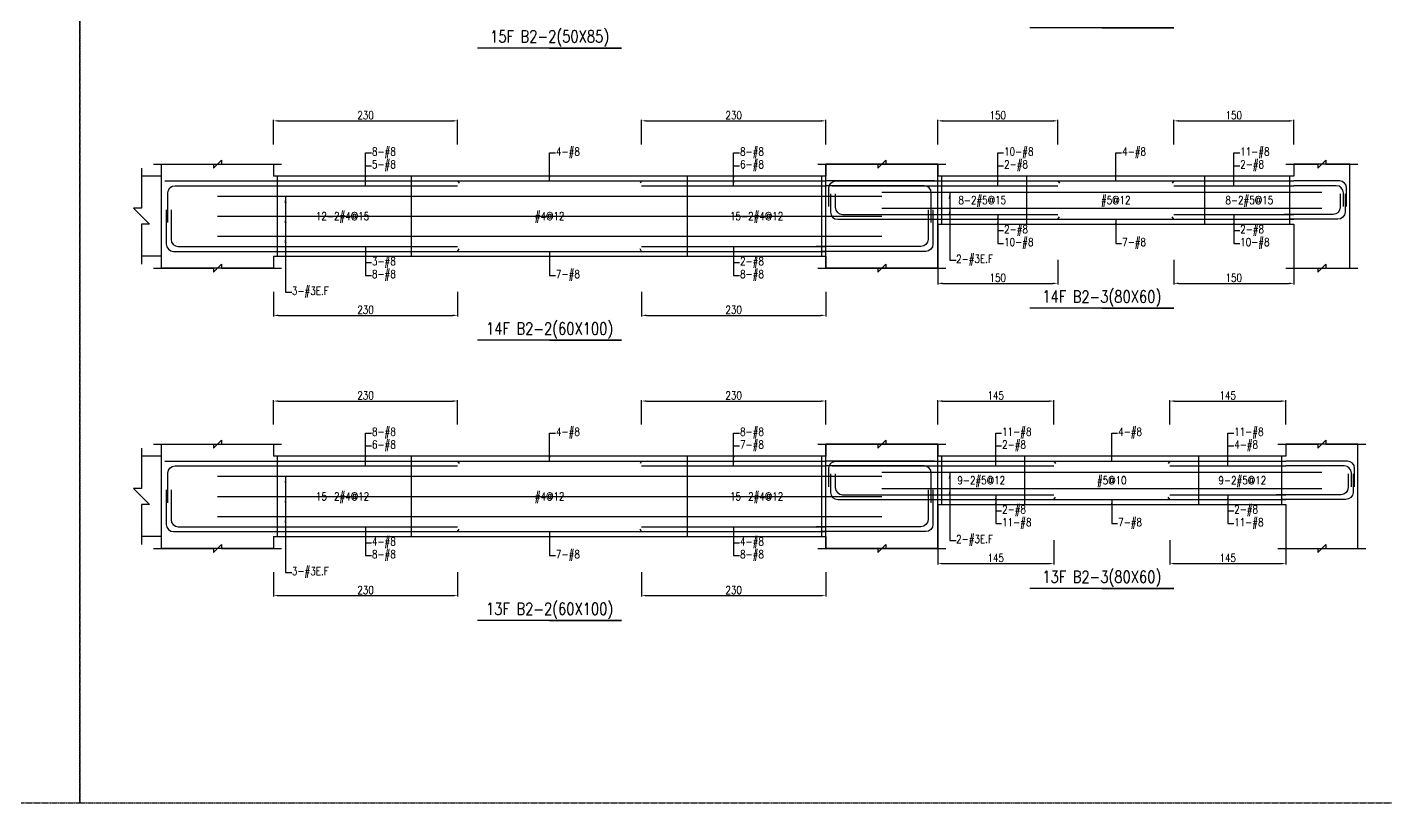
# Model space of a CAD drawing. Header units: millimetres. Extents: x 0 to 84580, y -12276 to 4373.
# Drawn here: x 38995 to 40693, y 0 to 969 of the extents above; entities that cross this region are included whole.
import ezdxf
from ezdxf.enums import TextEntityAlignment as Align

# ---------------------------------------------------------------- set-up
doc = ezdxf.new("R2010")
doc.units = ezdxf.units.MM
doc.header["$MEASUREMENT"] = 0
doc.linetypes.add('CENTER', pattern=[2, 1.25, -0.25, 0.25, -0.25])
for name, color, linetype in [('S-DIM', 2, 'Continuous'), ('S-GRID', 1, 'CENTER'), ('S-LEADER', 2, 'Continuous'), ('S-RC', 130, 'Continuous'), ('S-REINF', 6, 'Continuous'), ('S-TEXT', 2, 'Continuous')]:
    doc.layers.add(name, color=color, linetype=linetype)
doc.styles.add('CS4', font='romans.shx', dxfattribs={"width": 0.8, "bigfont": 'lsp.shx'})
doc.styles.get("Standard").update_dxf_attribs({"font": 'arial.ttf'})
doc.dimstyles.new('ISO-25', dxfattribs={"dimtxt": 2.5, "dimasz": 2.5, "dimexe": 1.25, "dimexo": 0.625, "dimtad": 1, "dimtxsty": 'Standard', "dimcen": 2.5, "dimadec": 0, "dimazin": 0, "dimtfac": 1, "dimtmove": 0, "dimatfit": 3, "dimfxl": 0, "dimarcsym": 0})

# ---------------------------------------------------------------- blocks, each defined once
blk = doc.blocks.new('*D387')
at = {"layer": 'DEFPOINTS', "color": 0, "transparency": 16777216}
for p in [(39533.2, 501.8), (39303.2, 471.8), (39533.2, 471.8)]:
    blk.add_point(p, dxfattribs=at)
at = {"layer": 'S-DIM', "color": 0, "lineweight": -2, "transparency": 16777216}
for p, q in [((39303.2, 472.4), (39303.2, 503.1)), ((39309.2, 501.8), (39527.2, 501.8)), ((39533.2, 472.4), (39533.2, 503.1))]:
    blk.add_line(p, q, dxfattribs=at)
at = {"layer": 'S-DIM', "color": 0, "transparency": 16777216}
for points in [[(39309.2, 502.8), (39309.2, 500.8), (39303.2, 501.8)], [(39527.2, 502.8), (39527.2, 500.8), (39533.2, 501.8)]]:
    blk.add_solid(points, dxfattribs=at)
at = {"layer": 'S-DIM', "color": 0, "transparency": 16777216, "insert": (39418.2, 508.8), "char_height": 10, "attachment_point": 5, "style": 'CS4'}
blk.add_mtext('230', dxfattribs=at)
blk = doc.blocks.new('*D396')
at = {"layer": 'DEFPOINTS', "color": 0, "transparency": 16777216}
for p in [(39993.2, 501.8), (39763.2, 471.8), (39993.2, 471.8)]:
    blk.add_point(p, dxfattribs=at)
at = {"layer": 'S-DIM', "color": 0, "lineweight": -2, "transparency": 16777216}
for p, q in [((39763.2, 472.4), (39763.2, 503.1)), ((39769.2, 501.8), (39987.2, 501.8)), ((39993.2, 472.4), (39993.2, 503.1))]:
    blk.add_line(p, q, dxfattribs=at)
at = {"layer": 'S-DIM', "color": 0, "transparency": 16777216}
for points in [[(39769.2, 502.8), (39769.2, 500.8), (39763.2, 501.8)], [(39987.2, 502.8), (39987.2, 500.8), (39993.2, 501.8)]]:
    blk.add_solid(points, dxfattribs=at)
at = {"layer": 'S-DIM', "color": 0, "transparency": 16777216, "insert": (39878.2, 508.8), "char_height": 10, "attachment_point": 5, "style": 'CS4'}
blk.add_mtext('230', dxfattribs=at)
blk = doc.blocks.new('*D397')
at = {"layer": 'DEFPOINTS', "color": 0, "transparency": 16777216}
for p in [(39303.2, 288.8), (39533.2, 288.8), (39533.2, 258.8)]:
    blk.add_point(p, dxfattribs=at)
at = {"layer": 'S-DIM', "color": 0, "lineweight": -2, "transparency": 16777216}
for p, q in [((39303.2, 288.2), (39303.2, 257.6)), ((39533.2, 288.2), (39533.2, 257.6)), ((39309.2, 258.8), (39527.2, 258.8))]:
    blk.add_line(p, q, dxfattribs=at)
at = {"layer": 'S-DIM', "color": 0, "transparency": 16777216}
for points in [[(39309.2, 259.8), (39309.2, 257.8), (39303.2, 258.8)], [(39527.2, 259.8), (39527.2, 257.8), (39533.2, 258.8)]]:
    blk.add_solid(points, dxfattribs=at)
at = {"layer": 'S-DIM', "color": 0, "transparency": 16777216, "insert": (39418.2, 265.8), "char_height": 10, "attachment_point": 5, "style": 'CS4'}
blk.add_mtext('230', dxfattribs=at)
blk = doc.blocks.new('*D398')
at = {"layer": 'DEFPOINTS', "color": 0, "transparency": 16777216}
for p in [(39763.2, 288.8), (39993.2, 288.8), (39993.2, 258.8)]:
    blk.add_point(p, dxfattribs=at)
at = {"layer": 'S-DIM', "color": 0, "lineweight": -2, "transparency": 16777216}
for p, q in [((39763.2, 288.2), (39763.2, 257.6)), ((39993.2, 288.2), (39993.2, 257.6)), ((39769.2, 258.8), (39987.2, 258.8))]:
    blk.add_line(p, q, dxfattribs=at)
at = {"layer": 'S-DIM', "color": 0, "transparency": 16777216}
for points in [[(39769.2, 259.8), (39769.2, 257.8), (39763.2, 258.8)], [(39987.2, 259.8), (39987.2, 257.8), (39993.2, 258.8)]]:
    blk.add_solid(points, dxfattribs=at)
at = {"layer": 'S-DIM', "color": 0, "transparency": 16777216, "insert": (39878.2, 265.8), "char_height": 10, "attachment_point": 5, "style": 'CS4'}
blk.add_mtext('230', dxfattribs=at)
blk = doc.blocks.new('*D399')
at = {"layer": 'DEFPOINTS', "color": 0, "transparency": 16777216}
for p in [(39533.2, 851.8), (39303.2, 821.8), (39533.2, 821.8)]:
    blk.add_point(p, dxfattribs=at)
at = {"layer": 'S-DIM', "color": 0, "lineweight": -2, "transparency": 16777216}
for p, q in [((39303.2, 822.4), (39303.2, 853.1)), ((39309.2, 851.8), (39527.2, 851.8)), ((39533.2, 822.4), (39533.2, 853.1))]:
    blk.add_line(p, q, dxfattribs=at)
at = {"layer": 'S-DIM', "color": 0, "transparency": 16777216}
for points in [[(39309.2, 852.8), (39309.2, 850.8), (39303.2, 851.8)], [(39527.2, 852.8), (39527.2, 850.8), (39533.2, 851.8)]]:
    blk.add_solid(points, dxfattribs=at)
at = {"layer": 'S-DIM', "color": 0, "transparency": 16777216, "insert": (39418.2, 858.8), "char_height": 10, "attachment_point": 5, "style": 'CS4'}
blk.add_mtext('230', dxfattribs=at)
blk = doc.blocks.new('*D400')
at = {"layer": 'DEFPOINTS', "color": 0, "transparency": 16777216}
for p in [(39993.2, 851.8), (39763.2, 821.8), (39993.2, 821.8)]:
    blk.add_point(p, dxfattribs=at)
at = {"layer": 'S-DIM', "color": 0, "lineweight": -2, "transparency": 16777216}
for p, q in [((39763.2, 822.4), (39763.2, 853.1)), ((39769.2, 851.8), (39987.2, 851.8)), ((39993.2, 822.4), (39993.2, 853.1))]:
    blk.add_line(p, q, dxfattribs=at)
at = {"layer": 'S-DIM', "color": 0, "transparency": 16777216}
for points in [[(39769.2, 852.8), (39769.2, 850.8), (39763.2, 851.8)], [(39987.2, 852.8), (39987.2, 850.8), (39993.2, 851.8)]]:
    blk.add_solid(points, dxfattribs=at)
at = {"layer": 'S-DIM', "color": 0, "transparency": 16777216, "insert": (39878.2, 858.8), "char_height": 10, "attachment_point": 5, "style": 'CS4'}
blk.add_mtext('230', dxfattribs=at)
blk = doc.blocks.new('*D401')
at = {"layer": 'DEFPOINTS', "color": 0, "transparency": 16777216}
for p in [(39303.2, 638.8), (39533.2, 638.8), (39533.2, 608.8)]:
    blk.add_point(p, dxfattribs=at)
at = {"layer": 'S-DIM', "color": 0, "lineweight": -2, "transparency": 16777216}
for p, q in [((39303.2, 638.2), (39303.2, 607.6)), ((39533.2, 638.2), (39533.2, 607.6)), ((39309.2, 608.8), (39527.2, 608.8))]:
    blk.add_line(p, q, dxfattribs=at)
at = {"layer": 'S-DIM', "color": 0, "transparency": 16777216}
for points in [[(39309.2, 609.8), (39309.2, 607.8), (39303.2, 608.8)], [(39527.2, 609.8), (39527.2, 607.8), (39533.2, 608.8)]]:
    blk.add_solid(points, dxfattribs=at)
at = {"layer": 'S-DIM', "color": 0, "transparency": 16777216, "insert": (39418.2, 615.8), "char_height": 10, "attachment_point": 5, "style": 'CS4'}
blk.add_mtext('230', dxfattribs=at)
blk = doc.blocks.new('*D402')
at = {"layer": 'DEFPOINTS', "color": 0, "transparency": 16777216}
for p in [(39763.2, 638.8), (39993.2, 638.8), (39993.2, 608.8)]:
    blk.add_point(p, dxfattribs=at)
at = {"layer": 'S-DIM', "color": 0, "lineweight": -2, "transparency": 16777216}
for p, q in [((39763.2, 638.2), (39763.2, 607.6)), ((39993.2, 638.2), (39993.2, 607.6)), ((39769.2, 608.8), (39987.2, 608.8))]:
    blk.add_line(p, q, dxfattribs=at)
at = {"layer": 'S-DIM', "color": 0, "transparency": 16777216}
for points in [[(39769.2, 609.8), (39769.2, 607.8), (39763.2, 608.8)], [(39987.2, 609.8), (39987.2, 607.8), (39993.2, 608.8)]]:
    blk.add_solid(points, dxfattribs=at)
at = {"layer": 'S-DIM', "color": 0, "transparency": 16777216, "insert": (39878.2, 615.8), "char_height": 10, "attachment_point": 5, "style": 'CS4'}
blk.add_mtext('230', dxfattribs=at)
blk = doc.blocks.new('*D407')
at = {"layer": 'DEFPOINTS', "color": 0, "transparency": 16777216}
for p in [(40278.2, 501.8), (40133.2, 471.8), (40278.2, 471.8)]:
    blk.add_point(p, dxfattribs=at)
at = {"layer": 'S-DIM', "color": 0, "lineweight": -2, "transparency": 16777216}
for p, q in [((40133.2, 472.4), (40133.2, 503.1)), ((40139.2, 501.8), (40272.2, 501.8)), ((40278.2, 472.4), (40278.2, 503.1))]:
    blk.add_line(p, q, dxfattribs=at)
at = {"layer": 'S-DIM', "color": 0, "transparency": 16777216}
for points in [[(40139.2, 502.8), (40139.2, 500.8), (40133.2, 501.8)], [(40272.2, 502.8), (40272.2, 500.8), (40278.2, 501.8)]]:
    blk.add_solid(points, dxfattribs=at)
at = {"layer": 'S-DIM', "color": 0, "transparency": 16777216, "insert": (40205.7, 508.8), "char_height": 10, "attachment_point": 5, "style": 'CS4'}
blk.add_mtext('145', dxfattribs=at)
blk = doc.blocks.new('*D408')
at = {"layer": 'DEFPOINTS', "color": 0, "transparency": 16777216}
for p in [(40568.2, 501.8), (40423.2, 471.8), (40568.2, 471.8)]:
    blk.add_point(p, dxfattribs=at)
at = {"layer": 'S-DIM', "color": 0, "lineweight": -2, "transparency": 16777216}
for p, q in [((40423.2, 472.4), (40423.2, 503.1)), ((40429.2, 501.8), (40562.2, 501.8)), ((40568.2, 472.4), (40568.2, 503.1))]:
    blk.add_line(p, q, dxfattribs=at)
at = {"layer": 'S-DIM', "color": 0, "transparency": 16777216}
for points in [[(40429.2, 502.8), (40429.2, 500.8), (40423.2, 501.8)], [(40562.2, 502.8), (40562.2, 500.8), (40568.2, 501.8)]]:
    blk.add_solid(points, dxfattribs=at)
at = {"layer": 'S-DIM', "color": 0, "transparency": 16777216, "insert": (40495.7, 508.8), "char_height": 10, "attachment_point": 5, "style": 'CS4'}
blk.add_mtext('145', dxfattribs=at)
blk = doc.blocks.new('*D409')
at = {"layer": 'DEFPOINTS', "color": 0, "transparency": 16777216}
for p in [(40133.2, 328.8), (40278.2, 328.8), (40278.2, 298.8)]:
    blk.add_point(p, dxfattribs=at)
at = {"layer": 'S-DIM', "color": 0, "lineweight": -2, "transparency": 16777216}
for p, q in [((40133.2, 328.2), (40133.2, 297.6)), ((40278.2, 328.2), (40278.2, 297.6)), ((40139.2, 298.8), (40272.2, 298.8))]:
    blk.add_line(p, q, dxfattribs=at)
at = {"layer": 'S-DIM', "color": 0, "transparency": 16777216}
for points in [[(40139.2, 299.8), (40139.2, 297.8), (40133.2, 298.8)], [(40272.2, 299.8), (40272.2, 297.8), (40278.2, 298.8)]]:
    blk.add_solid(points, dxfattribs=at)
at = {"layer": 'S-DIM', "color": 0, "transparency": 16777216, "insert": (40205.7, 305.8), "char_height": 10, "attachment_point": 5, "style": 'CS4'}
blk.add_mtext('145', dxfattribs=at)
blk = doc.blocks.new('*D410')
at = {"layer": 'DEFPOINTS', "color": 0, "transparency": 16777216}
for p in [(40423.2, 328.8), (40568.2, 328.8), (40568.2, 298.8)]:
    blk.add_point(p, dxfattribs=at)
at = {"layer": 'S-DIM', "color": 0, "lineweight": -2, "transparency": 16777216}
for p, q in [((40423.2, 328.2), (40423.2, 297.6)), ((40568.2, 328.2), (40568.2, 297.6)), ((40429.2, 298.8), (40562.2, 298.8))]:
    blk.add_line(p, q, dxfattribs=at)
at = {"layer": 'S-DIM', "color": 0, "transparency": 16777216}
for points in [[(40429.2, 299.8), (40429.2, 297.8), (40423.2, 298.8)], [(40562.2, 299.8), (40562.2, 297.8), (40568.2, 298.8)]]:
    blk.add_solid(points, dxfattribs=at)
at = {"layer": 'S-DIM', "color": 0, "transparency": 16777216, "insert": (40495.7, 305.8), "char_height": 10, "attachment_point": 5, "style": 'CS4'}
blk.add_mtext('145', dxfattribs=at)
blk = doc.blocks.new('*D425')
at = {"layer": 'DEFPOINTS', "color": 0, "transparency": 16777216}
for p in [(40283.2, 851.8), (40133.2, 821.8), (40283.2, 821.8)]:
    blk.add_point(p, dxfattribs=at)
at = {"layer": 'S-DIM', "color": 0, "lineweight": -2, "transparency": 16777216}
for p, q in [((40133.2, 822.4), (40133.2, 853.1)), ((40139.2, 851.8), (40277.2, 851.8)), ((40283.2, 822.4), (40283.2, 853.1))]:
    blk.add_line(p, q, dxfattribs=at)
at = {"layer": 'S-DIM', "color": 0, "transparency": 16777216}
for points in [[(40139.2, 852.8), (40139.2, 850.8), (40133.2, 851.8)], [(40277.2, 852.8), (40277.2, 850.8), (40283.2, 851.8)]]:
    blk.add_solid(points, dxfattribs=at)
at = {"layer": 'S-DIM', "color": 0, "transparency": 16777216, "insert": (40208.2, 858.8), "char_height": 10, "attachment_point": 5, "style": 'CS4'}
blk.add_mtext('150', dxfattribs=at)
blk = doc.blocks.new('*D426')
at = {"layer": 'DEFPOINTS', "color": 0, "transparency": 16777216}
for p in [(40578.2, 851.8), (40428.2, 821.8), (40578.2, 821.8)]:
    blk.add_point(p, dxfattribs=at)
at = {"layer": 'S-DIM', "color": 0, "lineweight": -2, "transparency": 16777216}
for p, q in [((40428.2, 822.4), (40428.2, 853.1)), ((40434.2, 851.8), (40572.2, 851.8)), ((40578.2, 822.4), (40578.2, 853.1))]:
    blk.add_line(p, q, dxfattribs=at)
at = {"layer": 'S-DIM', "color": 0, "transparency": 16777216}
for points in [[(40434.2, 852.8), (40434.2, 850.8), (40428.2, 851.8)], [(40572.2, 852.8), (40572.2, 850.8), (40578.2, 851.8)]]:
    blk.add_solid(points, dxfattribs=at)
at = {"layer": 'S-DIM', "color": 0, "transparency": 16777216, "insert": (40503.2, 858.8), "char_height": 10, "attachment_point": 5, "style": 'CS4'}
blk.add_mtext('150', dxfattribs=at)
blk = doc.blocks.new('*D427')
at = {"layer": 'DEFPOINTS', "color": 0, "transparency": 16777216}
for p in [(40133.2, 678.8), (40283.2, 678.8), (40283.2, 648.8)]:
    blk.add_point(p, dxfattribs=at)
at = {"layer": 'S-DIM', "color": 0, "lineweight": -2, "transparency": 16777216}
for p, q in [((40133.2, 678.2), (40133.2, 647.6)), ((40283.2, 678.2), (40283.2, 647.6)), ((40139.2, 648.8), (40277.2, 648.8))]:
    blk.add_line(p, q, dxfattribs=at)
at = {"layer": 'S-DIM', "color": 0, "transparency": 16777216}
for points in [[(40139.2, 649.8), (40139.2, 647.8), (40133.2, 648.8)], [(40277.2, 649.8), (40277.2, 647.8), (40283.2, 648.8)]]:
    blk.add_solid(points, dxfattribs=at)
at = {"layer": 'S-DIM', "color": 0, "transparency": 16777216, "insert": (40208.2, 655.8), "char_height": 10, "attachment_point": 5, "style": 'CS4'}
blk.add_mtext('150', dxfattribs=at)
blk = doc.blocks.new('*D428')
at = {"layer": 'DEFPOINTS', "color": 0, "transparency": 16777216}
for p in [(40428.2, 678.8), (40578.2, 678.8), (40578.2, 648.8)]:
    blk.add_point(p, dxfattribs=at)
at = {"layer": 'S-DIM', "color": 0, "lineweight": -2, "transparency": 16777216}
for p, q in [((40428.2, 678.2), (40428.2, 647.6)), ((40578.2, 678.2), (40578.2, 647.6)), ((40434.2, 648.8), (40572.2, 648.8))]:
    blk.add_line(p, q, dxfattribs=at)
at = {"layer": 'S-DIM', "color": 0, "transparency": 16777216}
for points in [[(40434.2, 649.8), (40434.2, 647.8), (40428.2, 648.8)], [(40572.2, 649.8), (40572.2, 647.8), (40578.2, 648.8)]]:
    blk.add_solid(points, dxfattribs=at)
at = {"layer": 'S-DIM', "color": 0, "transparency": 16777216, "insert": (40503.2, 655.8), "char_height": 10, "attachment_point": 5, "style": 'CS4'}
blk.add_mtext('150', dxfattribs=at)

msp = doc.modelspace()

# ---------------------------------------------------------------- linework, layer by layer
for p, q in [((39163.154, 782.802), (39138.154, 782.802)), ((39163.154, 682.802), (39138.154, 682.802)), ((39163.154, 432.802), (39138.154, 432.802)), ((39163.154, 332.802), (39138.154, 332.802))]:
    msp.add_line(p, q)
at = {"layer": 'S-GRID'}
for points in [[(35832, 0), (39061, 0), (39061, 2069), (35832, 2069), (35832, 0)], [(39061, 0), (42290, 0), (42290, 2069), (39061, 2069), (39061, 0)]]:
    msp.add_lwpolyline(points, dxfattribs=at)
at = {"layer": 'S-RC'}
for points in [[(40338.154, 967.802), (40428.154, 967.802), (40248.154, 967.802)], [(39648.154, 942.802), (39738.154, 942.802), (39558.154, 942.802)], [(39153.154, 797.802), (39228.154, 797.787), (39228.154, 792.787), (39238.155, 802.785), (39238.154, 797.785), (39313.154, 797.77)], [(39983.154, 797.802), (40058.154, 797.787), (40058.154, 792.787), (40068.155, 802.785), (40068.154, 797.785), (40143.154, 797.77)], [(39983.154, 797.802), (40058.154, 797.787), (40058.154, 792.787), (40068.155, 802.785), (40068.154, 797.785), (40143.154, 797.77)], [(40568.154, 797.802), (40608.154, 797.794), (40608.154, 792.794), (40618.155, 802.792), (40618.154, 797.792), (40658.154, 797.784)], [(39138.154, 792.802), (39138.154, 742.802), (39128.154, 742.802), (39148.154, 722.802), (39138.154, 722.802), (39138.154, 672.802)], [(39303.154, 682.802), (39303.154, 667.802), (39163.154, 667.802), (39163.154, 797.802), (39303.154, 797.802), (39303.154, 782.802)], [(39993.154, 782.802), (39303.154, 782.802)], [(39993.154, 682.802), (39993.154, 667.802), (40133.154, 667.802), (40133.154, 797.802), (39993.154, 797.802), (39993.154, 782.802)], [(40133.154, 722.802), (40133.154, 667.802), (39993.154, 667.802), (39993.154, 797.802), (40133.154, 797.802), (40133.154, 782.802)], [(40578.154, 782.802), (40133.154, 782.802)], [(40578.154, 722.802), (40578.154, 667.802), (40648.154, 667.802), (40648.154, 797.802), (40578.154, 797.802), (40578.154, 782.802)], [(40133.154, 722.802), (40578.154, 722.802)], [(39303.154, 682.802), (39993.154, 682.802)], [(39153.154, 667.802), (39228.154, 667.787), (39228.154, 662.787), (39238.155, 672.785), (39238.154, 667.785), (39313.154, 667.77)], [(39983.154, 667.802), (40058.154, 667.787), (40058.154, 662.787), (40068.155, 672.785), (40068.154, 667.785), (40143.154, 667.77)], [(39983.154, 667.802), (40058.154, 667.787), (40058.154, 662.787), (40068.155, 672.785), (40068.154, 667.785), (40143.154, 667.77)], [(40568.154, 667.802), (40608.154, 667.794), (40608.154, 662.794), (40618.155, 672.792), (40618.154, 667.792), (40658.154, 667.784)], [(40338.154, 617.802), (40428.154, 617.802), (40248.154, 617.802)], [(39648.154, 577.802), (39738.154, 577.802), (39558.154, 577.802)], [(39138.154, 442.802), (39138.154, 392.802), (39128.154, 392.802), (39148.154, 372.802), (39138.154, 372.802), (39138.154, 322.802)], [(39153.154, 447.802), (39228.154, 447.787), (39228.154, 442.787), (39238.155, 452.785), (39238.154, 447.785), (39313.154, 447.77)], [(39303.154, 332.802), (39303.154, 317.802), (39163.154, 317.802), (39163.154, 447.802), (39303.154, 447.802), (39303.154, 432.802)], [(39983.154, 447.802), (40058.154, 447.787), (40058.154, 442.787), (40068.155, 452.785), (40068.154, 447.785), (40143.154, 447.77)], [(39983.154, 447.802), (40058.154, 447.787), (40058.154, 442.787), (40068.155, 452.785), (40068.154, 447.785), (40143.154, 447.77)], [(39993.154, 332.802), (39993.154, 317.802), (40133.154, 317.802), (40133.154, 447.802), (39993.154, 447.802), (39993.154, 432.802)], [(40133.154, 372.802), (40133.154, 317.802), (39993.154, 317.802), (39993.154, 447.802), (40133.154, 447.802), (40133.154, 432.802)], [(40558.154, 447.802), (40608.154, 447.792), (40608.154, 442.792), (40618.155, 452.79), (40618.154, 447.79), (40668.154, 447.78)], [(40568.154, 372.802), (40568.154, 317.802), (40658.154, 317.802), (40658.154, 447.802), (40568.154, 447.802), (40568.154, 432.802)], [(39993.154, 432.802), (39303.154, 432.802)], [(40568.154, 432.802), (40133.154, 432.802)], [(40133.154, 372.802), (40568.154, 372.802)], [(39153.154, 317.802), (39228.154, 317.787), (39228.154, 312.787), (39238.155, 322.785), (39238.154, 317.785), (39313.154, 317.77)], [(39303.154, 332.802), (39993.154, 332.802)], [(39983.154, 317.802), (40058.154, 317.787), (40058.154, 312.787), (40068.155, 322.785), (40068.154, 317.785), (40143.154, 317.77)], [(39983.154, 317.802), (40058.154, 317.787), (40058.154, 312.787), (40068.155, 322.785), (40068.154, 317.785), (40143.154, 317.77)], [(40558.154, 317.802), (40608.154, 317.792), (40608.154, 312.792), (40618.155, 322.79), (40618.154, 317.79), (40668.154, 317.78)], [(40338.154, 267.802), (40428.154, 267.802), (40248.154, 267.802)], [(39648.154, 227.802), (39738.154, 227.802), (39558.154, 227.802)]]:
    msp.add_lwpolyline(points, dxfattribs=at)
at = {"layer": 'S-REINF', "color": 1}
for points in [[(39308.154, 682.802), (39308.154, 782.802)], [(39475.654, 682.802), (39475.654, 782.802)], [(39820.654, 682.802), (39820.654, 782.802)], [(39988.154, 682.802), (39988.154, 782.802)], [(40138.154, 722.802), (40138.154, 782.802)], [(40244.404, 722.802), (40244.404, 782.802)], [(40466.904, 722.802), (40466.904, 782.802)], [(40573.154, 722.802), (40573.154, 782.802)], [(39233.154, 757.802), (40063.154, 757.802)], [(40063.154, 762.802), (40613.154, 762.802)], [(39233.154, 732.802), (40063.154, 732.802)], [(40063.154, 742.802), (40613.154, 742.802)], [(39233.154, 707.802), (40063.154, 707.802)], [(39308.154, 332.802), (39308.154, 432.802)], [(39475.654, 332.802), (39475.654, 432.802)], [(39820.654, 332.802), (39820.654, 432.802)], [(39988.154, 332.802), (39988.154, 432.802)], [(40138.154, 372.802), (40138.154, 432.802)], [(40241.904, 372.802), (40241.904, 432.802)], [(40459.404, 372.802), (40459.404, 432.802)], [(40563.154, 372.802), (40563.154, 432.802)], [(39233.154, 407.802), (40063.154, 407.802)], [(40063.154, 412.802), (40613.154, 412.802)], [(40063.154, 392.802), (40613.154, 392.802)], [(39233.154, 382.802), (40063.154, 382.802)], [(39233.154, 357.802), (40063.154, 357.802)]]:
    msp.add_lwpolyline(points, dxfattribs=at)
at = {"layer": 'S-REINF'}
for points in [[(39167.154, 776.802), (39303.154, 776.802)], [(39303.154, 776.802), (39533.154, 776.802)], [(39303.154, 770.802), (39533.154, 770.802)], [(39533.154, 776.802), (39535.154, 773.802)], [(39533.154, 776.802), (39763.154, 776.802)], [(39763.154, 776.802), (39761.154, 773.802)], [(39763.154, 776.802), (39993.154, 776.802)], [(39763.154, 770.802), (39993.154, 770.802)], [(40129.154, 776.802), (39993.154, 776.802)], [(40001.154, 770.802), (40133.154, 770.802)], [(40133.154, 776.802), (40283.154, 776.802)], [(40133.154, 770.802), (40283.154, 770.802)], [(40283.154, 776.802), (40285.154, 773.802)], [(40283.154, 776.802), (40428.154, 776.802)], [(40428.154, 776.802), (40426.154, 773.802)], [(40428.154, 776.802), (40578.154, 776.802)], [(40428.154, 770.802), (40578.154, 770.802)], [(40133.154, 734.802), (40283.154, 734.802)], [(40283.154, 728.802), (40285.154, 731.802)], [(40428.154, 728.802), (40426.154, 731.802)], [(40428.154, 734.802), (40578.154, 734.802)], [(40133.154, 728.802), (40283.154, 728.802)], [(40283.154, 728.802), (40428.154, 728.802)], [(40428.154, 728.802), (40578.154, 728.802)], [(39303.154, 694.802), (39533.154, 694.802)], [(39303.154, 688.802), (39533.154, 688.802)], [(39533.154, 688.802), (39535.154, 691.802)], [(39533.154, 688.802), (39763.154, 688.802)], [(39763.154, 688.802), (39761.154, 691.802)], [(39763.154, 694.802), (39993.154, 694.802)], [(39763.154, 688.802), (39993.154, 688.802)], [(39167.154, 426.802), (39303.154, 426.802)], [(39303.154, 426.802), (39533.154, 426.802)], [(39533.154, 426.802), (39535.154, 423.802)], [(39533.154, 426.802), (39763.154, 426.802)], [(39763.154, 426.802), (39761.154, 423.802)], [(39763.154, 426.802), (39993.154, 426.802)], [(40129.154, 426.802), (39993.154, 426.802)], [(40133.154, 426.802), (40278.154, 426.802)], [(40278.154, 426.802), (40280.154, 423.802)], [(40278.154, 426.802), (40423.154, 426.802)], [(40423.154, 426.802), (40421.154, 423.802)], [(40423.154, 426.802), (40568.154, 426.802)], [(39303.154, 420.802), (39533.154, 420.802)], [(39763.154, 420.802), (39993.154, 420.802)], [(40001.154, 420.802), (40133.154, 420.802)], [(40133.154, 420.802), (40278.154, 420.802)], [(40423.154, 420.802), (40568.154, 420.802)], [(40133.154, 384.802), (40278.154, 384.802)], [(40133.154, 378.802), (40278.154, 378.802)], [(40278.154, 378.802), (40280.154, 381.802)], [(40278.154, 378.802), (40423.154, 378.802)], [(40423.154, 378.802), (40421.154, 381.802)], [(40423.154, 384.802), (40568.154, 384.802)], [(40423.154, 378.802), (40568.154, 378.802)], [(39303.154, 344.802), (39533.154, 344.802)], [(39533.154, 338.802), (39535.154, 341.802)], [(39763.154, 338.802), (39761.154, 341.802)], [(39763.154, 344.802), (39993.154, 344.802)], [(39303.154, 338.802), (39533.154, 338.802)], [(39533.154, 338.802), (39763.154, 338.802)], [(39763.154, 338.802), (39993.154, 338.802)]]:
    msp.add_lwpolyline(points, dxfattribs=at)
for points in [[(39171.154, 724.802), (39171.154, 761.802, -0.41421356), (39180.154, 770.802), (39303.154, 770.802)], [(40125.154, 724.802), (40125.154, 761.802, 0.41421356), (40116.154, 770.802), (39993.154, 770.802)], [(39997.154, 744.802), (39997.154, 767.802, -0.41421356), (40006.154, 776.802), (40133.154, 776.802)], [(40644.154, 744.802), (40644.154, 767.802, 0.41421356), (40635.154, 776.802), (40578.154, 776.802)], [(40640.154, 744.802), (40640.154, 761.802, 0.41421356), (40631.154, 770.802), (40578.154, 770.802)], [(39999.154, 760.802), (39999.154, 737.802, 0.41421356), (40008.154, 728.802), (40133.154, 728.802)], [(40005.154, 760.802), (40005.154, 743.802, 0.41421356), (40014.154, 734.802), (40133.154, 734.802)], [(40636.154, 760.802), (40636.154, 743.802, -0.41421356), (40627.154, 734.802), (40566.154, 734.802)], [(40642.154, 760.802), (40642.154, 737.802, -0.41421356), (40633.154, 728.802), (40572.154, 728.802)], [(39169.154, 740.802), (39169.154, 697.802, 0.41421356), (39178.154, 688.802), (39303.154, 688.802)], [(39175.154, 740.802), (39175.154, 703.802, 0.41421356), (39184.154, 694.802), (39303.154, 694.802)], [(40121.154, 740.802), (40121.154, 703.802, -0.41421356), (40112.154, 694.802), (39981.154, 694.802)], [(40127.154, 740.802), (40127.154, 697.802, -0.41421356), (40118.154, 688.802), (39987.154, 688.802)], [(39997.154, 394.802), (39997.154, 417.802, -0.41421356), (40006.154, 426.802), (40133.154, 426.802)], [(40654.154, 394.802), (40654.154, 417.802, 0.41421356), (40645.154, 426.802), (40568.154, 426.802)], [(39171.154, 374.802), (39171.154, 411.802, -0.41421356), (39180.154, 420.802), (39303.154, 420.802)], [(40125.154, 374.802), (40125.154, 411.802, 0.41421356), (40116.154, 420.802), (39993.154, 420.802)], [(39999.154, 410.802), (39999.154, 387.802, 0.41421356), (40008.154, 378.802), (40133.154, 378.802)], [(40005.154, 410.802), (40005.154, 393.802, 0.41421356), (40014.154, 384.802), (40133.154, 384.802)], [(40646.154, 410.802), (40646.154, 393.802, -0.41421356), (40637.154, 384.802), (40556.154, 384.802)], [(40652.154, 410.802), (40652.154, 387.802, -0.41421356), (40643.154, 378.802), (40562.154, 378.802)], [(40650.154, 394.802), (40650.154, 411.802, 0.41421356), (40641.154, 420.802), (40568.154, 420.802)], [(39169.154, 390.802), (39169.154, 347.802, 0.41421356), (39178.154, 338.802), (39303.154, 338.802)], [(39175.154, 390.802), (39175.154, 353.802, 0.41421356), (39184.154, 344.802), (39303.154, 344.802)], [(40121.154, 390.802), (40121.154, 353.802, -0.41421356), (40112.154, 344.802), (39981.154, 344.802)], [(40127.154, 390.802), (40127.154, 347.802, -0.41421356), (40118.154, 338.802), (39987.154, 338.802)]]:
    msp.add_lwpolyline(points, format="xyb", dxfattribs=at)

# ---------------------------------------------------------------- texts
at = {"layer": 'S-LEADER', "char_height": 10, "attachment_point": 4, "style": 'CS4'}
for s, insert in [('8-#8', (39426.154, 811.802)), ('4-#8', (39656.154, 811.802)), ('8-#8', (39886.154, 811.802)), ('10-#8', (40216.154, 811.802)), ('4-#8', (40363.654, 811.802)), ('11-#8', (40511.154, 811.802)), ('5-#8', (39426.154, 795.802)), ('6-#8', (39886.154, 795.802)), ('2-#8', (40216.154, 795.802)), ('2-#8', (40511.154, 795.802)), ('2-#8', (40216.154, 714.802)), ('2-#8', (40511.154, 714.802)), ('10-#8', (40216.154, 698.802)), ('7-#8', (40363.654, 698.802)), ('10-#8', (40511.154, 698.802)), ('3-#8', (39426.154, 674.802)), ('2-#8', (39886.154, 674.802)), ('8-#8', (39426.154, 658.802)), ('7-#8', (39656.154, 658.802)), ('8-#8', (39886.154, 658.802)), ('8-#8', (39426.154, 461.802)), ('4-#8', (39656.154, 461.802)), ('8-#8', (39886.154, 461.802)), ('11-#8', (40213.654, 461.802)), ('4-#8', (40358.654, 461.802)), ('11-#8', (40503.654, 461.802)), ('6-#8', (39426.154, 445.802)), ('7-#8', (39886.154, 445.802)), ('2-#8', (40213.654, 445.802)), ('4-#8', (40503.654, 445.802)), ('2-#8', (40213.654, 364.802)), ('11-#8', (40213.654, 348.802)), ('7-#8', (40358.654, 348.802)), ('2-#8', (40503.654, 364.802)), ('11-#8', (40503.654, 348.802)), ('4-#8', (39426.154, 324.802)), ('4-#8', (39886.154, 324.802)), ('8-#8', (39426.154, 308.802)), ('7-#8', (39656.154, 308.802)), ('8-#8', (39886.154, 308.802))]:
    msp.add_mtext(s, dxfattribs=dict(at, insert=insert))
at = {"layer": 'S-LEADER', "color": 3, "char_height": 10, "attachment_point": 4, "style": 'CS4'}
for s, insert in [('2-#3E.F', (40156.154, 677.802)), ('3-#3E.F', (39326.154, 637.802)), ('2-#3E.F', (40156.154, 327.802)), ('3-#3E.F', (39326.154, 287.802))]:
    msp.add_mtext(s, dxfattribs=dict(at, insert=insert))
at = {"layer": 'S-RC', "style": 'CS4', "width": 0.8}
for s, p in [('15F B2-2(50X85)', (39648.154, 949.802)), ('14F B2-3(80X60)', (40338.154, 624.802)), ('14F B2-2(60X100)', (39648.154, 584.802)), ('13F B2-3(80X60)', (40338.154, 274.802)), ('13F B2-2(60X100)', (39648.154, 234.802))]:
    msp.add_text(s, height=15, dxfattribs=at).set_placement(p, align=Align.CENTER)
at = {"layer": 'S-TEXT', "color": 1, "style": 'CS4', "width": 0.8}
for s, p in [('8-2#5@15', (40188.779, 747.802)), ('#5@12', (40355.654, 747.802)), ('8-2#5@15', (40522.529, 747.802)), ('12-2#4@15', (39389.404, 727.802)), ('#4@12', (39648.154, 727.802)), ('15-2#4@12', (39906.904, 727.802)), ('9-2#5@12', (40187.529, 397.802)), ('#5@10', (40350.654, 397.802)), ('9-2#5@12', (40513.779, 397.802)), ('15-2#4@12', (39389.404, 377.802)), ('#4@12', (39648.154, 377.802)), ('15-2#4@12', (39906.904, 377.802))]:
    msp.add_text(s, height=10, dxfattribs=at).set_placement(p, align=Align.CENTER)

# ---------------------------------------------------------------- dimensions: what is measured, and where the dimension line sits
at = {"layer": 'S-DIM'}
for p1, p2, distance, picture, middle in [((39303.154, 821.802), (39533.154, 821.802), 30, '*D399', (39418.154, 858.802)), ((39763.154, 821.802), (39993.154, 821.802), 30, '*D400', (39878.154, 858.802)), ((40133.154, 821.802), (40283.154, 821.802), 30, '*D425', (40208.154, 858.802)), ((40428.154, 821.802), (40578.154, 821.802), 30, '*D426', (40503.154, 858.802)), ((40133.154, 678.802), (40283.154, 678.802), -30, '*D427', (40208.154, 655.802)), ((40428.154, 678.802), (40578.154, 678.802), -30, '*D428', (40503.154, 655.802)), ((39303.154, 638.802), (39533.154, 638.802), -30, '*D401', (39418.154, 615.802)), ((39763.154, 638.802), (39993.154, 638.802), -30, '*D402', (39878.154, 615.802)), ((39303.154, 471.802), (39533.154, 471.802), 30, '*D387', (39418.154, 508.802)), ((39763.154, 471.802), (39993.154, 471.802), 30, '*D396', (39878.154, 508.802)), ((40133.154, 471.802), (40278.154, 471.802), 30, '*D407', (40205.654, 508.802)), ((40423.154, 471.802), (40568.154, 471.802), 30, '*D408', (40495.654, 508.802)), ((40133.154, 328.802), (40278.154, 328.802), -30, '*D409', (40205.654, 305.802)), ((40423.154, 328.802), (40568.154, 328.802), -30, '*D410', (40495.654, 305.802)), ((39303.154, 288.802), (39533.154, 288.802), -30, '*D397', (39418.154, 265.802)), ((39763.154, 288.802), (39993.154, 288.802), -30, '*D398', (39878.154, 265.802))]:
    dim = msp.add_aligned_dim(p1=p1, p2=p2, distance=distance, dimstyle='ISO-25', override={"dimtxt": 10, "dimasz": 6, "dimgap": 2, "dimtxsty": 'CS4'}, dxfattribs=at)
    dim.commit()
    dim.dimension.update_dxf_attribs({"geometry": picture, "text_midpoint": middle})

# ---------------------------------------------------------------- leaders
at = {"layer": 'S-LEADER', "annotation_type": 0, "has_hookline": 1, "hookline_direction": 0}
for points, override, text_width in [([(39418.154, 776.802), (39418.154, 811.802), (39425.529, 811.802)], {"dimasz": 6, "dimtad": 0}, 30.857), ([(39648.154, 776.802), (39648.154, 811.802), (39655.529, 811.802)], {"dimasz": 6, "dimtad": 0}, 30.857), ([(39878.154, 776.802), (39878.154, 811.802), (39885.529, 811.802)], {"dimasz": 6, "dimtad": 0}, 30.857), ([(40208.154, 776.802), (40208.154, 811.802), (40215.529, 811.802)], {"dimasz": 6, "dimtad": 0}, 37.333), ([(40355.654, 776.802), (40355.654, 811.802), (40363.029, 811.802)], {"dimasz": 6, "dimtad": 0}, 30.857), ([(40503.154, 776.802), (40503.154, 811.802), (40510.529, 811.802)], {"dimasz": 6, "dimtad": 0}, 37.333), ([(39418.154, 770.802), (39418.154, 795.802), (39425.529, 795.802)], {"dimasz": 6, "dimtad": 0}, 30.857), ([(39878.154, 770.802), (39878.154, 795.802), (39885.529, 795.802)], {"dimasz": 6, "dimtad": 0}, 30.476), ([(40208.154, 770.802), (40208.154, 795.802), (40215.529, 795.802)], {"dimasz": 6, "dimtad": 0}, 30.857), ([(40503.154, 770.802), (40503.154, 795.802), (40510.529, 795.802)], {"dimasz": 6, "dimtad": 0}, 30.857), ([(40148.154, 742.802), (40148.154, 677.802), (40155.529, 677.802)], {"dimasz": 8, "dimtad": 0}, 49.524), ([(40208.154, 734.802), (40208.154, 714.802), (40215.529, 714.802)], {"dimasz": 6, "dimtad": 0}, 30.857), ([(40503.154, 734.802), (40503.154, 714.802), (40510.529, 714.802)], {"dimasz": 6, "dimtad": 0}, 30.857), ([(40208.154, 728.802), (40208.154, 698.802), (40215.529, 698.802)], {"dimasz": 6, "dimtad": 0}, 37.333), ([(40355.654, 728.802), (40355.654, 698.802), (40363.029, 698.802)], {"dimasz": 6, "dimtad": 0}, 30.857), ([(40503.154, 728.802), (40503.154, 698.802), (40510.529, 698.802)], {"dimasz": 6, "dimtad": 0}, 37.333), ([(39318.154, 707.802), (39318.154, 637.802), (39325.529, 637.802)], {"dimasz": 8, "dimtad": 0}, 49.524), ([(39418.154, 694.802), (39418.154, 674.802), (39425.529, 674.802)], {"dimasz": 6, "dimtad": 0}, 30.857), ([(39418.154, 688.802), (39418.154, 658.802), (39425.529, 658.802)], {"dimasz": 6, "dimtad": 0}, 30.857), ([(39648.154, 688.802), (39648.154, 658.802), (39655.529, 658.802)], {"dimasz": 6, "dimtad": 0}, 30.857), ([(39878.154, 694.802), (39878.154, 674.802), (39885.529, 674.802)], {"dimasz": 6, "dimtad": 0}, 30.857), ([(39878.154, 688.802), (39878.154, 658.802), (39885.529, 658.802)], {"dimasz": 6, "dimtad": 0}, 30.857), ([(39418.154, 426.802), (39418.154, 461.802), (39425.529, 461.802)], {"dimasz": 6, "dimtad": 0}, 30.857), ([(39648.154, 426.802), (39648.154, 461.802), (39655.529, 461.802)], {"dimasz": 6, "dimtad": 0}, 30.857), ([(39878.154, 426.802), (39878.154, 461.802), (39885.529, 461.802)], {"dimasz": 6, "dimtad": 0}, 30.857), ([(40205.654, 426.802), (40205.654, 461.802), (40213.029, 461.802)], {"dimasz": 6, "dimtad": 0}, 37.333), ([(40350.654, 426.802), (40350.654, 461.802), (40358.029, 461.802)], {"dimasz": 6, "dimtad": 0}, 30.857), ([(40495.654, 426.802), (40495.654, 461.802), (40503.029, 461.802)], {"dimasz": 6, "dimtad": 0}, 37.333), ([(39418.154, 420.802), (39418.154, 445.802), (39425.529, 445.802)], {"dimasz": 6, "dimtad": 0}, 30.476), ([(39878.154, 420.802), (39878.154, 445.802), (39885.529, 445.802)], {"dimasz": 6, "dimtad": 0}, 30.857), ([(40205.654, 420.802), (40205.654, 445.802), (40213.029, 445.802)], {"dimasz": 6, "dimtad": 0}, 30.857), ([(40495.654, 420.802), (40495.654, 445.802), (40503.029, 445.802)], {"dimasz": 6, "dimtad": 0}, 30.857), ([(40148.154, 392.802), (40148.154, 327.802), (40155.529, 327.802)], {"dimasz": 8, "dimtad": 0}, 49.524), ([(40205.654, 384.802), (40205.654, 364.802), (40213.029, 364.802)], {"dimasz": 6, "dimtad": 0}, 30.857), ([(40205.654, 378.802), (40205.654, 348.802), (40213.029, 348.802)], {"dimasz": 6, "dimtad": 0}, 37.333), ([(40350.654, 378.802), (40350.654, 348.802), (40358.029, 348.802)], {"dimasz": 6, "dimtad": 0}, 30.857), ([(40495.654, 384.802), (40495.654, 364.802), (40503.029, 364.802)], {"dimasz": 6, "dimtad": 0}, 30.857), ([(40495.654, 378.802), (40495.654, 348.802), (40503.029, 348.802)], {"dimasz": 6, "dimtad": 0}, 37.333), ([(39318.154, 357.802), (39318.154, 287.802), (39325.529, 287.802)], {"dimasz": 8, "dimtad": 0}, 49.524), ([(39418.154, 344.802), (39418.154, 324.802), (39425.529, 324.802)], {"dimasz": 6, "dimtad": 0}, 30.857), ([(39878.154, 344.802), (39878.154, 324.802), (39885.529, 324.802)], {"dimasz": 6, "dimtad": 0}, 30.857), ([(39418.154, 338.802), (39418.154, 308.802), (39425.529, 308.802)], {"dimasz": 6, "dimtad": 0}, 30.857), ([(39648.154, 338.802), (39648.154, 308.802), (39655.529, 308.802)], {"dimasz": 6, "dimtad": 0}, 30.857), ([(39878.154, 338.802), (39878.154, 308.802), (39885.529, 308.802)], {"dimasz": 6, "dimtad": 0}, 30.857)]:
    msp.add_leader(points, dimstyle='ISO-25', override=override, dxfattribs=dict(at, text_width=text_width))
at = {"layer": 'S-LEADER'}
for points in [[(39318.154, 757.802), (39318.154, 637.802), (39326.154, 637.802)], [(40148.154, 762.802), (40148.154, 677.802), (40156.154, 677.802)], [(39318.154, 732.802), (39318.154, 637.802), (39326.154, 637.802)], [(39318.154, 407.802), (39318.154, 287.802), (39326.154, 287.802)], [(40148.154, 412.802), (40148.154, 327.802), (40156.154, 327.802)], [(39318.154, 382.802), (39318.154, 287.802), (39326.154, 287.802)]]:
    msp.add_leader(points, dimstyle='ISO-25', override={"dimasz": 8}, dxfattribs=at)

doc.saveas('drawing.dxf')
